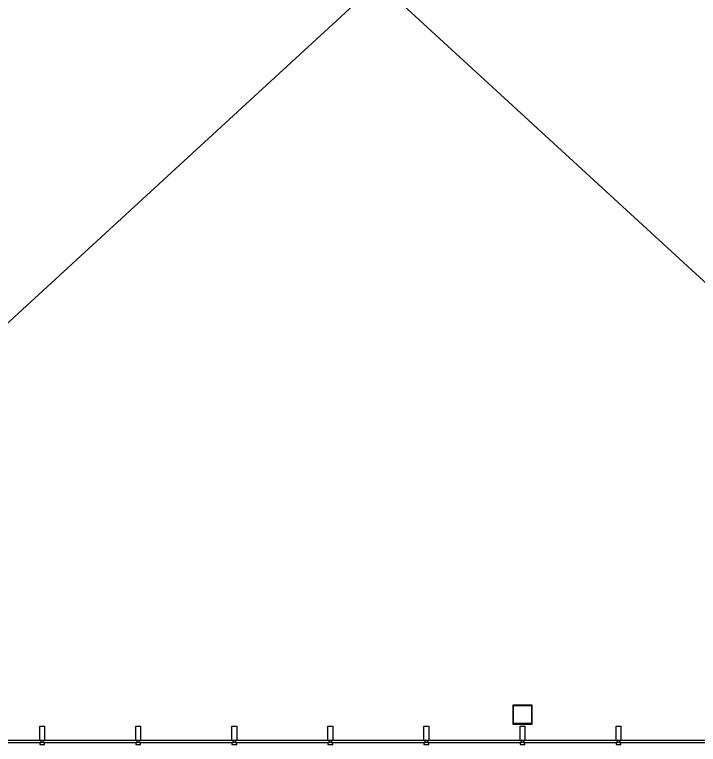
# Model space of a CAD drawing. Header units: centimetres. Extents: x 26200 to 113000, y -600 to 9300.
# Drawn here: x 91712 to 92424, y 1498 to 2257 of the extents above; entities that cross this region are included whole.
import ezdxf

# ---------------------------------------------------------------- set-up
doc = ezdxf.new("R2010")
doc.units = ezdxf.units.CM
for name, color, linetype in [('A-ELEV-04', 8, 'Continuous'), ('A-GLAZ-FRME', 8, 'Continuous'), ('A-GLAZ-FULL', 8, 'Continuous'), ('S-STEL', 3, 'Continuous')]:
    doc.layers.add(name, color=color, linetype=linetype)

msp = doc.modelspace()

# ---------------------------------------------------------------- linework, layer by layer
at = {"layer": 'A-ELEV-04'}
for p, q in [((91348.36, 1608.62), (92833.36, 2973.62)), ((91348.36, 2973.62), (92833.36, 1608.62))]:
    msp.add_line(p, q, dxfattribs=at)
at = {"layer": 'A-GLAZ-FRME', "elevation": 0}
for points in [[(91743.36, 1501.59), (91738.36, 1501.59), (91738.36, 1516.59), (91743.36, 1516.59)], [(91843.36, 1501.59), (91838.36, 1501.59), (91838.36, 1516.59), (91843.36, 1516.59)], [(91943.36, 1501.59), (91938.36, 1501.59), (91938.36, 1516.59), (91943.36, 1516.59)], [(92043.36, 1501.59), (92038.36, 1501.59), (92038.36, 1516.59), (92043.36, 1516.59)], [(92143.36, 1501.59), (92138.36, 1501.59), (92138.36, 1516.59), (92143.36, 1516.59)], [(92243.36, 1501.59), (92238.36, 1501.59), (92238.36, 1516.59), (92243.36, 1516.59)], [(92343.36, 1501.59), (92338.36, 1501.59), (92338.36, 1516.59), (92343.36, 1516.59)], [(91738.36, 1497.59), (91743.36, 1497.59), (91743.36, 1499.59), (91738.36, 1499.59)], [(91838.36, 1497.59), (91843.36, 1497.59), (91843.36, 1499.59), (91838.36, 1499.59)], [(91938.36, 1497.59), (91943.36, 1497.59), (91943.36, 1499.59), (91938.36, 1499.59)], [(92038.36, 1497.59), (92043.36, 1497.59), (92043.36, 1499.59), (92038.36, 1499.59)], [(92138.36, 1497.59), (92143.36, 1497.59), (92143.36, 1499.59), (92138.36, 1499.59)], [(92238.36, 1497.59), (92243.36, 1497.59), (92243.36, 1499.59), (92238.36, 1499.59)], [(92338.36, 1497.59), (92343.36, 1497.59), (92343.36, 1499.59), (92338.36, 1499.59)]]:
    msp.add_lwpolyline(points, close=True, dxfattribs=at)
at = {"layer": 'A-GLAZ-FULL', "elevation": 0}
for points in [[(91641.86, 1499.59), (91739.86, 1499.59), (91739.86, 1501.59), (91641.86, 1501.59)], [(91741.86, 1499.59), (91839.86, 1499.59), (91839.86, 1501.59), (91741.86, 1501.59)], [(91841.86, 1499.59), (91939.86, 1499.59), (91939.86, 1501.59), (91841.86, 1501.59)], [(91941.86, 1499.59), (92039.86, 1499.59), (92039.86, 1501.59), (91941.86, 1501.59)], [(92041.86, 1499.59), (92139.86, 1499.59), (92139.86, 1501.59), (92041.86, 1501.59)], [(92141.86, 1499.59), (92239.86, 1499.59), (92239.86, 1501.59), (92141.86, 1501.59)], [(92241.86, 1499.59), (92339.86, 1499.59), (92339.86, 1501.59), (92241.86, 1501.59)], [(92341.86, 1499.59), (92439.86, 1499.59), (92439.86, 1501.59), (92341.86, 1501.59)]]:
    msp.add_lwpolyline(points, close=True, dxfattribs=at)
at = {"layer": 'S-STEL', "elevation": 0}
for points in [[(92230.86, 1518.59), (92250.86, 1518.59), (92250.86, 1538.59), (92230.86, 1538.59)], [(92231.46, 1537.99), (92250.26, 1537.99), (92250.26, 1519.19), (92231.46, 1519.19)]]:
    msp.add_lwpolyline(points, close=True, dxfattribs=at)

doc.saveas('drawing.dxf')
